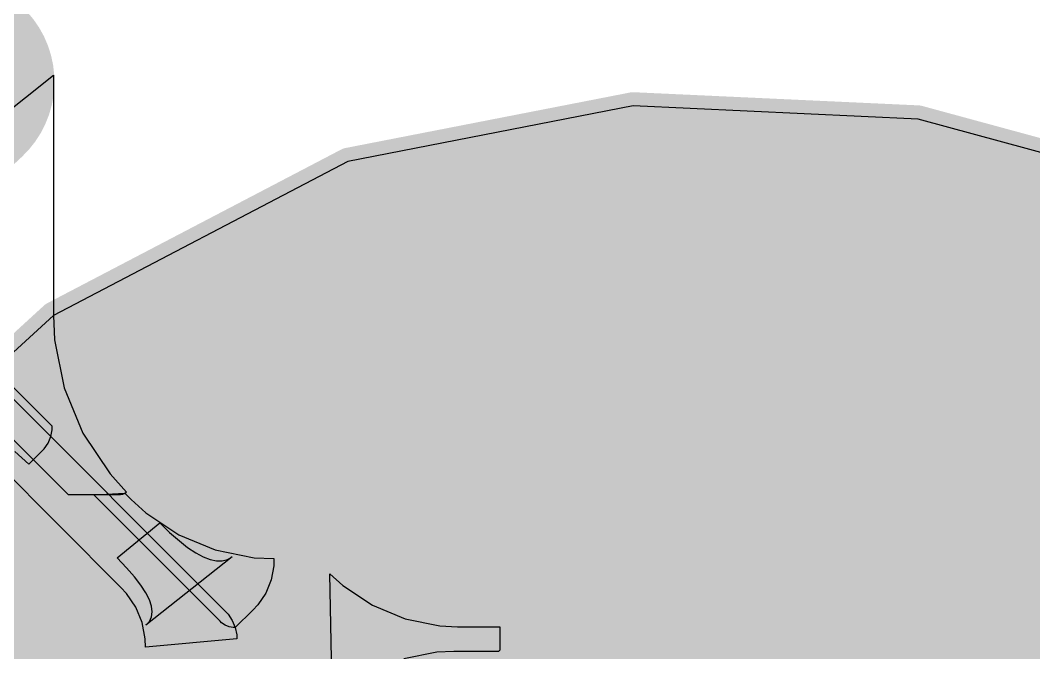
# Model space of a CAD drawing. Header units: millimetres. Extents: x 69.6 to 104.4, y 72.6 to 106.2.
# Drawn here: x 81.97 to 89.37, y 91.22 to 95.83 of the extents above; entities that cross this region are included whole.
import ezdxf

# ---------------------------------------------------------------- set-up
doc = ezdxf.new("R2010")
doc.units = ezdxf.units.MM
for name, color, linetype in [('BottomLayer', 5, 'Continuous'), ('KeepOutLayer', 6, 'Continuous'), ('MultiLayer', 9, 'Continuous'), ('TopLayer', 1, 'Continuous'), ('TopOverlay', 2, 'Continuous'), ('ViaHoleLayer', 16, 'Continuous')]:
    doc.layers.add(name, color=color, linetype=linetype)

# ---------------------------------------------------------------- blocks, each defined once
blk = doc.blocks.new('___4_4_0_8___26')
at = {"layer": 'TopLayer', "const_width": 1.20000014}
for points in [[(-2.79999694, 1.85000138), (-3.19999614, 1.85000138)], [(3.19999868, 1.85000138), (2.79999948, 1.85000138)]]:
    blk.add_lwpolyline(points, dxfattribs=at)
at = {"layer": 'TopLayer', "const_width": 0.5999987999999999}
for points in [[(-3.49999554, 1.85000138, 1), (-2.89999674, 1.85000138, 1)], [(-3.09999634, 1.85000138, 1), (-2.49999754, 1.85000138, 1)], [(2.50000008, 1.85000138, 1), (3.09999888, 1.85000138, 1)], [(2.89999928, 1.85000138, 1), (3.49999808, 1.85000138, 1)]]:
    blk.add_lwpolyline(points, format="xyb", close=True, dxfattribs=at)
at = {"layer": 'TopOverlay', "const_width": 0.127}
for points in [[(-2.00000108, 2.00000108), (2.00000108, 2.00000108)], [(-2.00000108, -2.00000108), (-2.00000108, 2.00000108)], [(2.00000108, -2.00000108), (2.00000108, 2.00000108)]]:
    blk.add_lwpolyline(points, dxfattribs=at)
at = {"layer": 'TopOverlay'}
for points, const_width in [([(-2.03175108, 2.00000108, 1), (-1.96825108, 2.00000108, 1)], 0.0635), ([(-2.03175108, 2.00000108, 1), (-1.96825108, 2.00000108, 1)], 0.0635), ([(1.96825108, 2.00000108, 1), (2.03175108, 2.00000108, 1)], 0.0635), ([(1.96825108, 2.00000108, 1), (2.03175108, 2.00000108, 1)], 0.0635), ([(1.64012118, 0, 1), (-1.64012118, 0, 1)], 0.254)]:
    blk.add_lwpolyline(points, format="xyb", close=True, dxfattribs=dict(at, const_width=const_width))
blk = doc.blocks.new('CR2032_B_31')
at = {"layer": 'BottomLayer'}
for points, const_width in [([(-4.25000166, 2.54e-06, 1), (4.249996579999999, 2.54e-06, 1)], 8.49999824), ([(9.79759788, -1.75000412, 1), (10.54759892, -1.75000412, 1)], 0.7499985)]:
    blk.add_lwpolyline(points, format="xyb", close=True, dxfattribs=dict(at, const_width=const_width))
at = {"layer": 'BottomLayer', "const_width": 1.49999954}
blk.add_lwpolyline([(10.1725984, 1.74999396), (10.1725984, -1.75000412)], dxfattribs=at)
at = {"layer": 'MultiLayer', "const_width": 1.49999954}
blk.add_lwpolyline([(10.1725984, 1.74999396), (10.1725984, -1.75000412)], dxfattribs=at)
at = {"layer": 'MultiLayer', "const_width": 0.7499985}
blk.add_lwpolyline([(9.79759788, -1.75000412, 1), (10.54759892, -1.75000412, 1)], format="xyb", close=True, dxfattribs=at)
at = {"layer": 'TopLayer', "const_width": 1.49999954}
blk.add_lwpolyline([(10.1725984, 1.74999396), (10.1725984, -1.75000412)], dxfattribs=at)
at = {"layer": 'TopLayer', "const_width": 0.7499985}
blk.add_lwpolyline([(9.79759788, -1.75000412, 1), (10.54759892, -1.75000412, 1)], format="xyb", close=True, dxfattribs=at)

msp = doc.modelspace()

# ---------------------------------------------------------------- linework, layer by layer
at = {"layer": 'BottomLayer'}
for p, q in [((86.44546591999999, 95.20637296), (84.36441851999999, 94.80083656)), ((88.5265184, 95.11032032), (86.44546591999999, 95.20637296)), ((90.88503032, 94.4700168), (88.5265184, 95.11032032)), ((84.36441851999999, 94.80083656), (82.2168536, 93.67883982)), ((82.2168536, 93.67883982), (80.49005745999999, 92.09865248))]:
    msp.add_line(p, q, dxfattribs=at)
at = {"layer": 'BottomLayer', "const_width": 0.1999996}
for points in [[(78.66944896, 87.15470758), (86.70895282, 95.19421144)], [(78.68561098, 86.8880279), (86.9793155, 95.18173241999999)], [(78.70177045999999, 86.62134567999999), (87.24967817999999, 95.1692534)], [(78.71461524, 87.48271555999999), (86.43653273999999, 95.20463305999999)], [(78.71793248, 86.354666), (87.52004086, 95.15677437999999)], [(78.7340945, 86.08798632), (87.79040353999999, 95.14429535999999)], [(84.36441851999999, 94.80083656), (86.44546591999999, 95.20637296)], [(86.15252264, 95.14928646), (98.41980824, 82.88200086)], [(86.38923539999999, 95.19541539999999), (98.5207199, 83.06393089999999)], [(86.44546591999999, 95.20637296), (88.5265184, 95.11032032)], [(86.67155385999999, 95.19593864), (98.61924396, 83.24824853999999)], [(86.96808361999999, 95.18225057999999), (98.7153474, 83.43498679999999)], [(87.26461084, 95.16856505999999), (98.80899466, 83.62418123999998)], [(87.5611406, 95.154877), (98.90014763999999, 83.81586995999999)], [(87.85766782, 95.14119147999999), (98.98876316, 84.01009613999999)], [(75.42504346, 82.21325188), (88.33113144, 95.11933986)], [(78.04667652, 84.55204323999999), (88.58820737999999, 95.09357409999998)], [(78.75025652, 85.82130663999999), (88.06076621999999, 95.13181634)], [(78.78502911999999, 87.83597114), (86.08523041999999, 95.13617244)], [(78.855443, 88.18922672), (85.73393064, 95.06771436)], [(85.91580988, 95.10315752), (98.31654454, 82.70242286)], [(88.15419503999999, 95.12750596), (99.07479295999998, 84.20690803999999)], [(88.45072479999999, 95.1138179), (99.15819132, 84.40635137999999)], [(88.5265184, 95.11032032), (90.88503032, 94.4700168)], [(78.33842091999999, 84.56094594), (88.8106555, 95.03318052)], [(78.92585942, 88.54248484), (85.38263085999999, 94.99925628)], [(85.44238182, 95.01090218), (98.10307024, 82.35021375999999)], [(85.67909712, 95.05702858), (98.21095674, 82.52516895999999)], [(88.81552468, 95.03185971999999), (99.2389049, 84.6084795)], [(78.53541824, 84.47510156), (89.03310615999999, 94.97278947999999)], [(78.9962733, 88.89574042), (85.03133108, 94.93079819999998)], [(84.9689563, 94.9186443), (97.88050019999999, 82.0071004)], [(85.20566905999999, 94.96477324), (97.99291044, 82.17753185999999)], [(89.2037713, 94.92645479999999), (99.31687527999999, 84.81335082)], [(78.67884695999999, 84.33568858), (89.25555428, 94.9123959)], [(78.76962148, 84.1436214), (89.47800493999999, 94.85200486)], [(79.06668717999999, 89.24899599999999), (84.6800313, 94.86234012)], [(84.73224353999998, 94.87251536), (97.76586238, 81.83889651999999)], [(78.77342132, 83.86457954), (89.7004556, 94.79161382)], [(82.2168536, 93.67883982), (84.36441851999999, 94.80083656)], [(84.49553078, 94.82638642), (97.64901221999999, 81.67290498)], [(78.80848856, 83.61680507999999), (89.92290372, 94.73122024)], [(79.13710359999999, 89.60225412), (84.304251, 94.76940152)], [(84.28153832, 94.75753717999999), (97.52997004, 81.50910545999999)], [(78.87727175999999, 83.40274658), (90.14535438, 94.6708292)], [(84.09575764, 94.66047616), (97.40875108, 81.34748272)], [(78.94605496, 83.18868807999999), (90.3678025, 94.61043562)], [(79.01483816, 82.97462958), (90.59025315999999, 94.55004458)], [(79.01483816, 82.97462958), (90.59025315999999, 94.55004458)], [(83.90997696, 94.56341513999999), (97.28537057999999, 81.18802152)], [(79.08362136, 82.76057107999999), (90.81270382, 94.48965353999999)], [(79.21259748, 82.60670549999999), (91.01245195999999, 94.40655998)], [(79.33778391999999, 90.08577614), (83.7119738, 94.45996602)], [(83.72419882, 94.46635158), (97.15983616, 81.03071424)], [(83.53841813999999, 94.36929056), (97.0321656, 80.8755431)], [(79.31977024, 82.43103656), (91.2012654, 94.31253172)], [(83.35263746, 94.27222954), (96.90236143999999, 80.72250556)], [(79.35765434, 82.18607895999999), (91.39007884, 94.21850346)], [(77.89783505999999, 80.44341797999999), (91.57889227999999, 94.12447519999999)], [(79.71648522, 90.74731914), (83.1196966, 94.15053052)], [(83.16685678, 94.17516851999999), (95.85662565999999, 81.48539964)], [(82.9810761, 94.0781075), (95.45488148, 81.60430212)], [(78.89126207999999, 81.1540033), (91.76770572, 94.03044693999999)], [(82.79525731999999, 93.98102615999998), (95.17972835999998, 81.59655511999999)], [(82.79529542, 93.98104647999999), (95.17977916, 81.59656274)], [(79.16581576, 81.14571527999999), (91.95651916, 93.93641867999999)], [(82.60947664, 93.88396514), (94.95596705999999, 81.53747471999999)], [(79.37899288, 81.0760507), (92.14533259999999, 93.84239042)], [(80.09518652, 91.40886214), (82.5274194, 93.84109502)], [(82.42369596, 93.78690412), (94.76666339999998, 81.44393668)], [(80.49005745999999, 92.09865248), (82.2168536, 93.67883982)], [(82.23791528, 93.68984309999999), (94.60544198, 81.32231639999999)], [(82.08590643999999, 93.55901023999999), (94.45902113999999, 81.18589553999999)], [(81.93821559999999, 93.42385938), (94.3126638, 81.04941117999999)], [(81.79052476, 93.28870852), (94.16630391999999, 80.91292935999999)], [(81.64283392, 93.15355765999999), (94.01994404, 80.77644753999999)], [(81.49514562, 93.01840426), (93.87358416, 80.63996571999999)], [(81.34745478, 92.88325339999999), (93.72722428, 80.50348389999999)], [(81.19976394, 92.74810253999999), (93.58086693999999, 80.36699954)], [(81.0520731, 92.61295168), (93.43450706, 80.23051772)], [(80.90438225999999, 92.47780082), (93.28814718, 80.0940359)], [(80.75669142, 92.34264995999999), (93.1417873, 79.95755408)]]:
    msp.add_lwpolyline(points, dxfattribs=at)
at = {"layer": 'BottomLayer'}
for points, const_width in [([(86.10252274, 95.14928646, 1), (86.20252253999999, 95.14928646, 1)], 0.0999998), ([(86.3392355, 95.19541539999999, 1), (86.43923529999999, 95.19541539999999, 1)], 0.0999998), ([(86.38653284, 95.20463305999999, 1), (86.48653264, 95.20463305999999, 1)], 0.0999998), ([(86.39546602, 95.20637296, 1), (86.49546581999999, 95.20637296, 1)], 0.0999998), ([(86.39546602, 95.20637296, 1), (86.49546581999999, 95.20637296, 1)], 0.0999998), ([(86.62155396, 95.19593864, 1), (86.72155375999999, 95.19593864, 1)], 0.0999998), ([(86.65895291999999, 95.19421144, 1), (86.75895272, 95.19421144, 1)], 0.0999998), ([(86.91808372, 95.18225057999999, 1), (87.01808352, 95.18225057999999, 1)], 0.0999998), ([(86.9293156, 95.18173241999999, 1), (87.02931539999999, 95.18173241999999, 1)], 0.0999998), ([(87.19967828, 95.1692534, 1), (87.29967807999999, 95.1692534, 1)], 0.0999998), ([(87.21461093999999, 95.16856505999999, 1), (87.31461073999999, 95.16856505999999, 1)], 0.0999998), ([(87.47004095999999, 95.15677437999999, 1), (87.57004076, 95.15677437999999, 1)], 0.0999998), ([(87.51114069999998, 95.154877, 1), (87.61114049999999, 95.154877, 1)], 0.0999998), ([(87.74040364, 95.14429535999999, 1), (87.84040344, 95.14429535999999, 1)], 0.0999998), ([(87.80766792, 95.14119147999999, 1), (87.90766771999999, 95.14119147999999, 1)], 0.0999998), ([(85.68393074, 95.06771436, 1), (85.78393054, 95.06771436, 1)], 0.0999998), ([(85.86580998, 95.10315752, 1), (85.96580978, 95.10315752, 1)], 0.0999998), ([(86.04787718, 95.000064, 1), (86.27287546, 95.000064, 1)], 0.22499828), ([(86.03523052, 95.13617244, 1), (86.13523032, 95.13617244, 1)], 0.0999998), ([(87.88561797999999, 94.95829624, 1), (88.11061625999999, 94.95829624, 1)], 0.22499828), ([(88.01076631999999, 95.13181634, 1), (88.11076612, 95.13181634, 1)], 0.0999998), ([(88.10419514, 95.12750596, 1), (88.20419494, 95.12750596, 1)], 0.0999998), ([(88.28113153999999, 95.11933986, 1), (88.38113134, 95.11933986, 1)], 0.0999998), ([(88.4007249, 95.1138179, 1), (88.50072469999999, 95.1138179, 1)], 0.0999998), ([(88.4765185, 95.11032032, 1), (88.5765183, 95.11032032, 1)], 0.0999998), ([(88.4765185, 95.11032032, 1), (88.5765183, 95.11032032, 1)], 0.0999998), ([(88.53820748, 95.09357409999998, 1), (88.63820728, 95.09357409999998, 1)], 0.0999998), ([(85.33263096, 94.99925628, 1), (85.43263076, 94.99925628, 1)], 0.0999998), ([(85.39238191999999, 95.01090218, 1), (85.49238172, 95.01090218, 1)], 0.0999998), ([(85.62909722, 95.05702858, 1), (85.72909701999998, 95.05702858, 1)], 0.0999998), ([(88.76065559999999, 95.03318052, 1), (88.8606554, 95.03318052, 1)], 0.0999998), ([(88.76552477999999, 95.03185971999999, 1), (88.86552458, 95.03185971999999, 1)], 0.0999998), ([(84.91895639999998, 94.9186443, 1), (85.01895619999999, 94.9186443, 1)], 0.0999998), ([(84.98133118, 94.93079819999998, 1), (85.08133097999999, 94.93079819999998, 1)], 0.0999998), ([(85.15566916, 94.96477324, 1), (85.25566896, 94.96477324, 1)], 0.0999998), ([(88.98310626, 94.97278947999999, 1), (89.08310606, 94.97278947999999, 1)], 0.0999998), ([(89.1537714, 94.92645479999999, 1), (89.25377119999999, 94.92645479999999, 1)], 0.0999998), ([(84.6300314, 94.86234012, 1), (84.73003119999998, 94.86234012, 1)], 0.0999998), ([(84.68224364, 94.87251536, 1), (84.78224344, 94.87251536, 1)], 0.0999998), ([(89.20555438, 94.9123959, 1), (89.30555417999999, 94.9123959, 1)], 0.0999998), ([(84.31441862, 94.80083656, 1), (84.41441842, 94.80083656, 1)], 0.0999998), ([(84.31441862, 94.80083656, 1), (84.41441842, 94.80083656, 1)], 0.0999998), ([(84.44553087999999, 94.82638642, 1), (84.54553068, 94.82638642, 1)], 0.0999998), ([(84.23153841999999, 94.75753717999999, 1), (84.33153822, 94.75753717999999, 1)], 0.0999998), ([(84.25425109999999, 94.76940152, 1), (84.3542509, 94.76940152, 1)], 0.0999998), ([(84.04575774, 94.66047616, 1), (84.14575753999999, 94.66047616, 1)], 0.0999998), ([(84.19820345999999, 94.56449463999999, 1), (84.42320174, 94.56449463999999, 1)], 0.22499828), ([(83.85997706, 94.56341513999999, 1), (83.95997685999998, 94.56341513999999, 1)], 0.0999998), ([(83.66197389999999, 94.45996602, 1), (83.76197369999998, 94.45996602, 1)], 0.0999998), ([(83.67419892, 94.46635158, 1), (83.77419871999999, 94.46635158, 1)], 0.0999998), ([(83.48841824, 94.36929056, 1), (83.58841804000001, 94.36929056, 1)], 0.0999998), ([(83.30263756, 94.27222954, 1), (83.40263736, 94.27222954, 1)], 0.0999998), ([(87.0213271, 94.19316696, 1), (87.24632538, 94.19316696, 1)], 0.22499828), ([(88.77175285999999, 94.16287999999999, 1), (88.99675113999999, 94.16287999999999, 1)], 0.22499828), ([(85.31330917999999, 94.05991856, 1), (85.53830746, 94.05991856, 1)], 0.22499828), ([(83.0696967, 94.15053052, 1), (83.1696965, 94.15053052, 1)], 0.0999998), ([(83.11685687999999, 94.17516851999999, 1), (83.21685667999999, 94.17516851999999, 1)], 0.0999998), ([(82.93107619999999, 94.0781075, 1), (83.031076, 94.0781075, 1)], 0.0999998), ([(82.74525742, 93.98102615999998, 1), (82.84525722, 93.98102615999998, 1)], 0.0999998), ([(82.74529552, 93.98104647999999, 1), (82.84529531999999, 93.98104647999999, 1)], 0.0999998), ([(82.55947674, 93.88396514, 1), (82.65947654, 93.88396514, 1)], 0.0999998), ([(82.6528319, 93.76496359999999, 1), (82.87783017999999, 93.76496359999999, 1)], 0.22499828), ([(82.4774195, 93.84109502, 1), (82.57741929999999, 93.84109502, 1)], 0.0999998), ([(82.37369605999999, 93.78690412, 1), (82.47369585999999, 93.78690412, 1)], 0.0999998), ([(82.16685369999999, 93.67883982, 1), (82.2668535, 93.67883982, 1)], 0.0999998), ([(82.16685369999999, 93.67883982, 1), (82.2668535, 93.67883982, 1)], 0.0999998), ([(82.18791537999999, 93.68984309999999, 1), (82.28791518, 93.68984309999999, 1)], 0.0999998), ([(83.71431313999999, 93.4724064, 1), (83.93931142, 93.4724064, 1)], 0.22499828), ([(82.03590654, 93.55901023999999, 1), (82.13590633999999, 93.55901023999999, 1)], 0.0999998), ([(81.8882157, 93.42385938, 1), (81.9882155, 93.42385938, 1)], 0.0999998), ([(85.69475622, 92.9472868, 1), (85.9197545, 92.9472868, 1)], 0.22499828), ([(87.36094542, 92.86735807999999, 1), (87.5859437, 92.86735807999999, 1)], 0.22499828), ([(83.37684366, 92.51075224, 1), (83.60184194, 92.51075224, 1)], 0.22499828), ([(89.41448462, 92.523056, 1), (89.63948289999999, 92.523056, 1)], 0.22499828), ([(84.75406213999999, 92.05578743999999, 1), (84.97906042, 92.05578743999999, 1)], 0.22499828), ([(86.35261622, 91.96970175999999, 1), (86.5776145, 91.96970175999999, 1)], 0.22499828)]:
    msp.add_lwpolyline(points, format="xyb", close=True, dxfattribs=dict(at, const_width=const_width))
at = {"layer": 'KeepOutLayer', "const_width": 0.127}
msp.add_lwpolyline([(82.80111201999999, 102.72175036, -0.429633905966836), (100.13922568, 92.71158496)], format="xyb", dxfattribs=at)
at = {"layer": 'MultiLayer', "const_width": 0.22499828}
for points in [[(86.04787718, 95.000064, 1), (86.27287546, 95.000064, 1)], [(87.88561797999999, 94.95829624, 1), (88.11061625999999, 94.95829624, 1)], [(84.19820345999999, 94.56449463999999, 1), (84.42320174, 94.56449463999999, 1)], [(87.0213271, 94.19316696, 1), (87.24632538, 94.19316696, 1)], [(88.77175285999999, 94.16287999999999, 1), (88.99675113999999, 94.16287999999999, 1)], [(85.31330917999999, 94.05991856, 1), (85.53830746, 94.05991856, 1)], [(82.6528319, 93.76496359999999, 1), (82.87783017999999, 93.76496359999999, 1)], [(83.71431313999999, 93.4724064, 1), (83.93931142, 93.4724064, 1)], [(85.69475622, 92.9472868, 1), (85.9197545, 92.9472868, 1)], [(87.36094542, 92.86735807999999, 1), (87.5859437, 92.86735807999999, 1)], [(83.37684366, 92.51075224, 1), (83.60184194, 92.51075224, 1)], [(89.41448462, 92.523056, 1), (89.63948289999999, 92.523056, 1)], [(84.75406213999999, 92.05578743999999, 1), (84.97906042, 92.05578743999999, 1)], [(86.35261622, 91.96970175999999, 1), (86.5776145, 91.96970175999999, 1)]]:
    msp.add_lwpolyline(points, format="xyb", close=True, dxfattribs=at)
at = {"layer": 'TopLayer'}
for p, q in [((80.63331346, 94.16763234), (82.2168536, 95.43056351999999)), ((82.2168536, 95.43056351999999), (82.2168536, 93.67883982)), ((86.44546591999999, 95.20637296), (84.36441851999999, 94.80083656)), ((88.5265184, 95.11032032), (86.44546591999999, 95.20637296)), ((90.88503032, 94.4700168), (88.5265184, 95.11032032)), ((84.36441851999999, 94.80083656), (82.2168536, 93.67883982)), ((82.3270896, 92.37015815999999), (80.70663817999998, 93.99060704)), ((82.20654119999999, 92.87090392), (81.03023418, 94.0472084)), ((81.24792488, 93.74453184), (83.47173806, 91.52071612)), ((82.2168536, 93.67883982), (80.49005745999999, 92.09865248)), ((82.2168536, 93.67883982), (82.22561913999999, 93.50040227999999)), ((82.22561913999999, 93.50040227999999), (82.29524054, 93.15038519999999)), ((82.29524054, 93.15038519999999), (82.43181125999999, 92.82067796)), ((82.19664535999999, 92.79579358), (82.20654119999999, 92.84554202)), ((82.20654119999999, 92.84554202), (82.20654119999999, 92.87090392)), ((82.20654119999999, 92.87090392), (82.20654119999999, 92.87090392)), ((82.43181125999999, 92.82067796), (82.63007857999999, 92.52394754)), ((82.14905338, 92.70675642), (82.17723468, 92.74893057999999)), ((82.17723468, 92.74893057999999), (82.19664535999999, 92.79579358)), ((81.93456816, 92.68728985999999), (82.03686665999999, 92.5945697)), ((82.0368692, 92.59457223999999), (82.13112097999999, 92.68882147999999)), ((82.13112097999999, 92.68882147999999), (82.14905338, 92.70675642)), ((82.70935706, 91.69673049999999), (81.80606956, 92.60001546)), ((82.03686665999999, 92.5945697), (82.0368692, 92.59457223999999)), ((82.63007857999999, 92.52394754), (82.75005548, 92.39157543999998)), ((82.6983487, 92.37015815999999), (82.3270896, 92.37015815999999)), ((82.51271788, 92.37015815999999), (82.73897092, 92.38248223999999)), ((83.43341962, 91.44945641999999), (82.51271788, 92.37015815999999)), ((82.70554959999998, 92.37015815999999), (82.6983487, 92.37015815999999)), ((82.6983487, 92.37015815999999), (82.6983487, 92.37015815999999)), ((82.71967708, 92.3729674), (82.70554959999998, 92.37015815999999)), ((82.73298414, 92.37847919999999), (82.71967708, 92.3729674)), ((82.74496023999998, 92.38648274), (82.73298414, 92.37847919999999)), ((82.73897092, 92.38248223999999), (82.78364697999999, 92.33780364)), ((82.75005548, 92.39157543999998), (82.74496023999998, 92.38648274)), ((82.78364697999999, 92.33780364), (82.8908299, 92.24065879999999)), ((82.8908299, 92.24065879999999), (83.13109104, 92.08012063999999)), ((82.68220446, 91.9109922), (82.99196762, 92.16691498)), ((82.99196762, 92.16691498), (83.06414934, 92.0975298)), ((83.06414934, 92.0975298), (83.19558926, 91.98847236)), ((83.13109104, 92.08012063999999), (83.39805773999998, 91.9695392)), ((83.19558926, 91.98847236), (83.25484746, 91.9488001)), ((83.51990407999999, 91.91876968), (82.89132012, 91.42176788)), ((83.25484746, 91.9488001), (83.30979528, 91.91903384)), ((83.30979528, 91.91903384), (83.36043526, 91.89917104)), ((83.39805773999998, 91.9695392), (83.68146586, 91.91316644)), ((83.48650054, 91.89901355999999), (83.51990407999999, 91.91876968)), ((83.68146586, 91.91316644), (83.82594868, 91.90606967999999)), ((82.75009358, 91.84030145999999), (82.68220446, 91.9109922)), ((82.8075433, 91.77444942), (82.75009358, 91.84030145999999)), ((83.36043526, 91.89917104), (83.40676486, 91.88921424)), ((83.40676486, 91.88921424), (83.44878661999999, 91.8891609)), ((83.44878661999999, 91.8891609), (83.48650054, 91.89901355999999)), ((83.82594868, 91.85389554), (83.80559058, 91.75155386)), ((83.82594868, 91.90606967999999), (83.82594868, 91.85389554)), ((82.85455361999999, 91.71343354), (82.8075433, 91.77444942)), ((84.25229784, 90.8637248), (84.23286175999999, 91.79635183999999)), ((84.23286175999999, 91.79635183999999), (84.32872898, 91.70946097999999)), ((82.74992085999999, 91.65197316), (82.70935452, 91.69673049999999)), ((82.70935452, 91.69673049999999), (82.70935706, 91.69673049999999)), ((82.89112453999999, 91.65725635999999), (82.85455361999999, 91.71343354)), ((83.80559058, 91.75155386), (83.76565923999999, 91.6551507)), ((84.32872898, 91.70946097999999), (84.54363076, 91.5658697)), ((82.81695908, 91.55164062), (82.74992085999999, 91.65197316)), ((82.91725606, 91.60591534), (82.89112453999999, 91.65725635999999)), ((83.76565923999999, 91.6551507), (83.70768627999999, 91.56838938)), ((82.86313627999999, 91.44016002), (82.81695908, 91.55164062)), ((82.93294818, 91.55941048), (82.91725606, 91.60591534)), ((82.93820089999998, 91.51774432), (82.93294818, 91.55941048)), ((83.70768627999999, 91.56838938), (83.67079532, 91.53149841999999)), ((84.54363076, 91.5658697), (84.78241362, 91.46695955999999)), ((82.91738559999999, 91.44892302), (82.93301421999999, 91.48091432)), ((82.93301421999999, 91.48091432), (82.93820089999998, 91.51774432)), ((83.47173806, 91.52071612), (83.49131129999999, 91.50114287999999)), ((83.49131129999999, 91.50114287999999), (83.52207069999999, 91.45510792)), ((83.67079786, 91.53150096), (83.54325684, 91.40395994)), ((83.67079532, 91.53149841999999), (83.67079786, 91.53150096)), ((82.88667953999999, 91.32181125999999), (82.86313627999999, 91.44016002)), ((82.89132012, 91.42176788), (82.91738559999999, 91.44892302)), ((83.43341962, 91.44945388), (83.43341962, 91.44945641999999)), ((83.44423748, 91.43863601999999), (83.43341962, 91.44945388)), ((83.46967812, 91.42163834), (83.44423748, 91.43863601999999)), ((83.49794831999999, 91.40992894), (83.46967812, 91.42163834)), ((83.52795588, 91.40395994), (83.49794831999999, 91.40992894)), ((83.52207069999999, 91.45510792), (83.54325684, 91.40395994)), ((83.54325684, 91.40395994), (83.52795588, 91.40395994)), ((83.54325684, 91.40395994), (83.55405945999999, 91.34965981999999)), ((84.78241362, 91.46695955999999), (85.03590816, 91.41653802)), ((85.03590816, 91.41653802), (85.16513828000001, 91.41019056)), ((85.16513828000001, 91.41019056), (85.16513828000001, 91.41019056)), ((85.16513828000001, 91.41019056), (85.47394639999999, 91.41019056)), ((85.47394639999999, 91.41019056), (85.47394639999999, 91.24017312)), ((82.88964372, 91.26147863999999), (82.88667953999999, 91.32181125999999)), ((83.55405945999999, 91.32197889999999), (82.88964372, 91.26147863999999)), ((83.55405945999999, 91.34965981999999), (83.55405945999999, 91.32197889999999)), ((83.55405945999999, 91.32197889999999), (83.55405945999999, 91.32197889999999)), ((85.01494554, 91.2244302), (84.77420433999998, 91.17654357999999)), ((85.1376758, 91.23046015999999), (85.01494554, 91.2244302)), ((85.46423344, 91.23046015999999), (85.1376758, 91.23046015999999)), ((85.47394639999999, 91.24017312), (85.46423344, 91.23046015999999))]:
    msp.add_line(p, q, dxfattribs=at)
for points, const_width in [([(83.54101148, 92.30910926), (86.43653528, 95.20463305999999)], 0.1999996), ([(83.79072396, 92.27598004), (86.70895536, 95.19421144)], 0.1999996), ([(84.05672546, 92.25913984), (86.97931804, 95.18173241999999)], 0.1999996), ([(84.27156373999999, 92.19113641999999), (87.24968072, 95.1692534)], 0.1999996), ([(84.36441851999999, 94.80083656), (86.44546591999999, 95.20637296)], 0.1999996), ([(84.4493993, 92.08613027999999), (87.52004339999999, 95.15677437999999)], 0.1999996), ([(84.60503779999999, 91.95892708), (87.79040608, 95.14429535999999)], 0.1999996), ([(86.15252264, 95.14928646), (89.10281391999999, 92.19899518)], 0.1999996), ([(86.38923539999999, 95.19541539999999), (89.32161968, 92.26303112)], 0.1999996), ([(86.44546591999999, 95.20637296), (88.5265184, 95.11032032)], 0.1999996), ([(86.67155385999999, 95.19593864), (89.59151246, 92.27598004)], 0.1999996), ([(86.96808361999999, 95.18225057999999), (89.87435416, 92.27598004)], 0.1999996), ([(87.26461084, 95.16856505999999), (90.22081777999999, 92.21235811999999)], 0.1999996), ([(87.5611406, 95.154877), (91.19656893999999, 91.51944866)], 0.1999996), ([(87.85766782, 95.14119147999999), (91.19656893999999, 91.80229036)], 0.1999996), ([(83.1628639, 92.49664508), (85.73393571999999, 95.0677169)], 0.1999996), ([(83.33527656, 92.38621604), (86.0852355, 95.13617497999999)], 0.1999996), ([(84.78536509999999, 91.85641267999999), (88.06076875999999, 95.13181634)], 0.1999996), ([(85.0029034, 91.79110928), (88.33113144, 95.11933731999999)], 0.1999996), ([(85.27061431999999, 91.7759785), (88.58820737999999, 95.09357156)], 0.1999996), ([(85.91580988, 95.10315752), (88.92196845999999, 92.09699893999999)], 0.1999996), ([(88.15419503999999, 95.12750596), (91.19656893999999, 92.08513205999999)], 0.1999996), ([(88.45072479999999, 95.1138179), (91.25995718, 92.30458551999999)], 0.1999996), ([(88.5265184, 95.11032032), (90.88503032, 94.4700168)], 0.1999996), ([(83.02144432, 92.6380672), (85.38263594, 94.99925882)], 0.1999996), ([(85.44238182, 95.01090218), (88.65289102, 91.80039298)], 0.1999996), ([(85.55345602, 91.7759785), (88.81065804, 95.03318052)], 0.1999996), ([(85.67909712, 95.05702858), (88.77238786, 91.96373784)], 0.1999996), ([(88.81552468, 95.03185971999999), (91.38884694, 92.45853746)], 0.1999996), ([(82.88805622, 92.7875208), (85.03133362, 94.93079819999998)], 0.1999996), ([(84.9689563, 94.9186443), (88.52512394, 91.36247666)], 0.1999996), ([(85.20566905999999, 94.96477324), (88.56679263999999, 91.60364965999999)], 0.1999996), ([(85.83629771999999, 91.7759785), (89.0331087, 94.97278947999999)], 0.1999996), ([(89.2037713, 94.92645479999999), (91.38884694, 92.74137916)], 0.1999996), ([(82.77476714, 92.95707342), (84.68003384, 94.86234012)], 0.1999996), ([(84.73224353999998, 94.87251536), (88.56784928, 91.03690961999999)], 0.1999996), ([(86.11913942, 91.7759785), (89.25555682, 94.9123959)], 0.1999996), ([(86.40198111999999, 91.7759785), (89.47800747999999, 94.85200486)], 0.1999996), ([(82.5777876, 93.86740942), (84.36441851999999, 94.80083656)], 0.1999996), ([(84.49553078, 94.82638642), (89.82594176, 89.49597544)], 0.1999996), ([(86.66040579999999, 91.75156147999999), (89.7004556, 94.79161128)], 0.1999996), ([(82.68571474, 93.15086271999999), (84.30425607999999, 94.76940406)], 0.1999996), ([(84.28153832, 94.75753717999999), (89.54310005999999, 89.49597544)], 0.1999996), ([(86.83461932, 91.6429333), (89.92290625999999, 94.73122024)], 0.1999996), ([(84.09575764, 94.66047616), (89.26025836, 89.49597544)], 0.1999996), ([(86.97603889999999, 91.50151118), (90.14535692, 94.6708292)], 0.1999996), ([(83.90997949999999, 94.56341259999999), (86.79598591999999, 91.67740617999999)], 0.1999996), ([(87.11745848, 91.36008905999999), (90.36780504, 94.61043562)], 0.1999996), ([(87.25888059999998, 91.21866947999999), (90.5902557, 94.55004458)], 0.1999996), ([(87.40030018, 91.07724736), (90.81270382, 94.489651)], 0.1999996), ([(82.61996938, 93.36795905999999), (83.71197888, 94.45996856000001)], 0.1999996), ([(83.72419882, 94.46635158), (86.4145719, 91.7759785)], 0.1999996), ([(87.5417223, 90.93582778), (91.01245449999999, 94.40655998)], 0.1999996), ([(87.5417223, 90.93582778), (91.01245449999999, 94.40655998)], 0.1999996), ([(83.53841813999999, 94.36929056), (86.13173019999999, 91.7759785)], 0.1999996), ([(80.68641216, 94.18962619999999), (83.55405945999999, 91.32197889999999)], 0.3999992), ([(83.35263746, 94.27222954), (85.8488885, 91.7759785)], 0.1999996), ([(89.07554956, 92.18681334), (91.20126794, 94.31253172)], 0.1999996), ([(89.44704741999999, 92.2754695), (91.39008138, 94.21850346)], 0.1999996), ([(82.58149092, 93.6123223), (83.11970167999999, 94.15053306)], 0.1999996), ([(83.16685678, 94.17516851999999), (85.5660468, 91.7759785)], 0.1999996), ([(82.9810761, 94.0781075), (85.2832051, 91.7759785)], 0.1999996), ([(82.79529542, 93.98104647999999), (84.98084604, 91.79549585999999)], 0.1999996), ([(82.6094741, 93.88396514), (84.33258215999999, 92.16085708)], 0.1999996), ([(82.60951474, 93.88398545999999), (84.33271423999999, 92.16078596)], 0.1999996), ([(82.5777876, 93.68770695999999), (82.5777876, 93.86740942)], 0.1999996), ([(82.5777876, 93.68770695999999), (82.58481323999999, 93.5447075)], 0.1999996), ([(82.58062478, 93.62997276), (83.93639042, 92.27420712)], 0.1999996), ([(82.58481323999999, 93.5447075), (82.64230614, 93.25566312)], 0.1999996), ([(82.63490965999999, 93.29284617999998), (83.63792264, 92.28983319999999)], 0.1999996), ([(82.64230614, 93.25566312), (82.75166838, 92.99164282)], 0.1999996), ([(82.75166838, 92.99164282), (82.91539424, 92.74660648)], 0.1999996), ([(82.93949122, 92.72002029999999), (83.17390527999999, 92.48560624)], 0.1999996), ([(81.06325926, 92.60176297999999), (82.54613665999999, 91.11888558)], 0.1999996), ([(83.17390527999999, 92.48560624), (83.30206605999999, 92.39997267999999)], 0.1999996), ([(80.90438225999999, 92.47779827999999), (84.35525166, 89.02692888)], 0.1999996), ([(80.75669142, 92.34264742), (84.07240995999999, 89.02692888)], 0.1999996), ([(81.55711907999999, 92.33852754), (82.44784881999999, 91.44780034)], 0.1999996), ([(83.30206605999999, 92.39997267999999), (83.50333312, 92.3166048)], 0.1999996), ([(83.50333312, 92.3166048), (83.70757452, 92.27598004)], 0.1999996), ([(83.70757452, 92.27598004), (83.87826759999999, 92.27598004)], 0.1999996), ([(84.56086974, 91.98843934), (84.71459308, 91.88572682)], 0.1999996), ([(80.4522648, 90.35172938), (81.99809101999999, 91.89755559999999)], 0.1999996), ([(84.71459308, 91.88572682), (84.88769916, 91.81402261999999)], 0.1999996), ([(84.88769916, 91.81402261999999), (85.07896878, 91.7759785)], 0.1999996), ([(80.4522648, 90.06888767999999), (82.13951313999999, 91.75613602)], 0.1999996), ([(85.07896878, 91.7759785), (86.51352014, 91.7759785)], 0.1999996), ([(87.68314188, 90.79440566), (88.61342958, 91.72469336)], 0.1999996), ([(80.4522648, 89.78604598), (82.28093272, 91.6147139)], 0.1999996), ([(86.83520352, 91.64234656), (88.98157464, 89.49597544)], 0.1999996), ([(80.4522648, 89.50320427999999), (82.42235484, 91.47329432)], 0.1999996), ([(83.55405945999999, 91.32197889999999), (83.678268, 91.32197889999999)], 0.1999996), ([(83.678268, 91.32197889999999), (86.51352014, 91.32197889999999)], 0.1999996), ([(86.51352014, 91.32197889999999), (88.7935232, 89.04197583999999)], 0.1999996), ([(87.824564, 90.65298607999999), (88.52477342, 91.35319549999998)], 0.1999996), ([(80.4522648, 89.22036258), (82.5244857, 91.29258347999999)], 0.1999996)]:
    msp.add_lwpolyline(points, dxfattribs=dict(at, const_width=const_width))
for points, const_width in [([(86.10252274, 95.14928646, 1), (86.20252253999999, 95.14928646, 1)], 0.0999998), ([(86.3392355, 95.19541539999999, 1), (86.43923529999999, 95.19541539999999, 1)], 0.0999998), ([(86.38653538, 95.20463305999999, 1), (86.48653517999999, 95.20463305999999, 1)], 0.0999998), ([(86.39546602, 95.20637296, 1), (86.49546581999999, 95.20637296, 1)], 0.0999998), ([(86.39546602, 95.20637296, 1), (86.49546581999999, 95.20637296, 1)], 0.0999998), ([(86.62155396, 95.19593864, 1), (86.72155375999999, 95.19593864, 1)], 0.0999998), ([(86.65895545999999, 95.19421144, 1), (86.75895526, 95.19421144, 1)], 0.0999998), ([(86.91808372, 95.18225057999999, 1), (87.01808352, 95.18225057999999, 1)], 0.0999998), ([(86.92931813999999, 95.18173241999999, 1), (87.02931794, 95.18173241999999, 1)], 0.0999998), ([(87.19968082, 95.1692534, 1), (87.29968061999999, 95.1692534, 1)], 0.0999998), ([(87.21461093999999, 95.16856505999999, 1), (87.31461073999999, 95.16856505999999, 1)], 0.0999998), ([(87.4700435, 95.15677437999999, 1), (87.5700433, 95.15677437999999, 1)], 0.0999998), ([(87.51114069999998, 95.154877, 1), (87.61114049999999, 95.154877, 1)], 0.0999998), ([(87.74040618, 95.14429535999999, 1), (87.84040598, 95.14429535999999, 1)], 0.0999998), ([(87.80766792, 95.14119147999999, 1), (87.90766771999999, 95.14119147999999, 1)], 0.0999998), ([(85.68393581999999, 95.0677169, 1), (85.78393562, 95.0677169, 1)], 0.0999998), ([(85.86580998, 95.10315752, 1), (85.96580978, 95.10315752, 1)], 0.0999998), ([(86.04787718, 95.000064, 1), (86.27287546, 95.000064, 1)], 0.22499828), ([(86.0352356, 95.13617497999999, 1), (86.13523539999998, 95.13617497999999, 1)], 0.0999998), ([(87.88561797999999, 94.95829624, 1), (88.11061625999999, 94.95829624, 1)], 0.22499828), ([(88.01076886, 95.13181634, 1), (88.11076866, 95.13181634, 1)], 0.0999998), ([(88.10419514, 95.12750596, 1), (88.20419494, 95.12750596, 1)], 0.0999998), ([(88.28113153999999, 95.11933731999999, 1), (88.38113134, 95.11933731999999, 1)], 0.0999998), ([(88.4007249, 95.1138179, 1), (88.50072469999999, 95.1138179, 1)], 0.0999998), ([(88.4765185, 95.11032032, 1), (88.5765183, 95.11032032, 1)], 0.0999998), ([(88.4765185, 95.11032032, 1), (88.5765183, 95.11032032, 1)], 0.0999998), ([(88.53820748, 95.09357156, 1), (88.63820728, 95.09357156, 1)], 0.0999998), ([(85.33263604, 94.99925882, 1), (85.43263583999999, 94.99925882, 1)], 0.0999998), ([(85.39238191999999, 95.01090218, 1), (85.49238172, 95.01090218, 1)], 0.0999998), ([(85.62909722, 95.05702858, 1), (85.72909701999998, 95.05702858, 1)], 0.0999998), ([(88.76065813999999, 95.03318052, 1), (88.86065794, 95.03318052, 1)], 0.0999998), ([(88.76552477999999, 95.03185971999999, 1), (88.86552458, 95.03185971999999, 1)], 0.0999998), ([(84.91895639999998, 94.9186443, 1), (85.01895619999999, 94.9186443, 1)], 0.0999998), ([(84.98133372, 94.93079819999998, 1), (85.08133351999999, 94.93079819999998, 1)], 0.0999998), ([(85.15566916, 94.96477324, 1), (85.25566896, 94.96477324, 1)], 0.0999998), ([(88.9831088, 94.97278947999999, 1), (89.08310859999999, 94.97278947999999, 1)], 0.0999998), ([(89.1537714, 94.92645479999999, 1), (89.25377119999999, 94.92645479999999, 1)], 0.0999998), ([(84.63003393999999, 94.86234012, 1), (84.73003374, 94.86234012, 1)], 0.0999998), ([(84.68224364, 94.87251536, 1), (84.78224344, 94.87251536, 1)], 0.0999998), ([(89.20555691999999, 94.9123959, 1), (89.30555672, 94.9123959, 1)], 0.0999998), ([(84.31441862, 94.80083656, 1), (84.41441842, 94.80083656, 1)], 0.0999998), ([(84.31441862, 94.80083656, 1), (84.41441842, 94.80083656, 1)], 0.0999998), ([(84.44553087999999, 94.82638642, 1), (84.54553068, 94.82638642, 1)], 0.0999998), ([(84.23153841999999, 94.75753717999999, 1), (84.33153822, 94.75753717999999, 1)], 0.0999998), ([(84.25425618, 94.76940406, 1), (84.35425597999999, 94.76940406, 1)], 0.0999998), ([(84.04575774, 94.66047616, 1), (84.14575753999999, 94.66047616, 1)], 0.0999998), ([(84.19820345999999, 94.56449463999999, 1), (84.42320174, 94.56449463999999, 1)], 0.22499828), ([(83.8599796, 94.56341259999999, 1), (83.9599794, 94.56341259999999, 1)], 0.0999998), ([(83.66197897999999, 94.45996856000001, 1), (83.76197877999999, 94.45996856000001, 1)], 0.0999998), ([(83.67419892, 94.46635158, 1), (83.77419871999999, 94.46635158, 1)], 0.0999998), ([(83.48841824, 94.36929056, 1), (83.58841804000001, 94.36929056, 1)], 0.0999998), ([(83.30263756, 94.27222954, 1), (83.40263736, 94.27222954, 1)], 0.0999998), ([(87.0213271, 94.19316696, 1), (87.24632538, 94.19316696, 1)], 0.22499828), ([(88.77175285999999, 94.16287999999999, 1), (88.99675113999999, 94.16287999999999, 1)], 0.22499828), ([(85.31330917999999, 94.05991856, 1), (85.53830746, 94.05991856, 1)], 0.22499828), ([(83.06970178, 94.15053306, 1), (83.16970158, 94.15053306, 1)], 0.0999998), ([(83.11685687999999, 94.17516851999999, 1), (83.21685667999999, 94.17516851999999, 1)], 0.0999998), ([(82.93107619999999, 94.0781075, 1), (83.031076, 94.0781075, 1)], 0.0999998), ([(82.74529552, 93.98104647999999, 1), (82.84529531999999, 93.98104647999999, 1)], 0.0999998), ([(82.5594742, 93.88396514, 1), (82.65947399999999, 93.88396514, 1)], 0.0999998), ([(82.55951483999999, 93.88398545999999, 1), (82.65951464, 93.88398545999999, 1)], 0.0999998), ([(82.6528319, 93.76496359999999, 1), (82.87783017999999, 93.76496359999999, 1)], 0.22499828), ([(82.52778769999999, 93.86740942, 1), (82.6277875, 93.86740942, 1)], 0.0999998), ([(82.52778769999999, 93.86740942, 1), (82.6277875, 93.86740942, 1)], 0.0999998), ([(82.52778769999999, 93.68770695999999, 1), (82.6277875, 93.68770695999999, 1)], 0.0999998), ([(82.52778769999999, 93.68770695999999, 1), (82.6277875, 93.68770695999999, 1)], 0.0999998), ([(82.53062487999999, 93.62997276, 1), (82.63062468, 93.62997276, 1)], 0.0999998), ([(82.53149102, 93.6123223, 1), (82.63149082, 93.6123223, 1)], 0.0999998), ([(83.71431313999999, 93.4724064, 1), (83.93931142, 93.4724064, 1)], 0.22499828), ([(82.53481334, 93.5447075, 1), (82.63481313999999, 93.5447075, 1)], 0.0999998), ([(82.53481334, 93.5447075, 1), (82.63481313999999, 93.5447075, 1)], 0.0999998), ([(82.56996948, 93.36795905999999, 1), (82.66996927999999, 93.36795905999999, 1)], 0.0999998), ([(82.58490976, 93.29284617999998, 1), (82.68490956, 93.29284617999998, 1)], 0.0999998), ([(82.59230624, 93.25566312, 1), (82.69230603999999, 93.25566312, 1)], 0.0999998), ([(82.59230624, 93.25566312, 1), (82.69230603999999, 93.25566312, 1)], 0.0999998), ([(82.63571483999999, 93.15086271999999, 1), (82.73571464, 93.15086271999999, 1)], 0.0999998), ([(85.69475622, 92.9472868, 1), (85.9197545, 92.9472868, 1)], 0.22499828), ([(82.70166848, 92.99164282, 1), (82.80166827999999, 92.99164282, 1)], 0.0999998), ([(82.70166848, 92.99164282, 1), (82.80166827999999, 92.99164282, 1)], 0.0999998), ([(82.72476724, 92.95707342, 1), (82.82476704, 92.95707342, 1)], 0.0999998), ([(87.36094542, 92.86735807999999, 1), (87.5859437, 92.86735807999999, 1)], 0.22499828), ([(82.83805631999999, 92.7875208, 1), (82.93805611999998, 92.7875208, 1)], 0.0999998), ([(82.86539434, 92.74660648, 1), (82.96539414, 92.74660648, 1)], 0.0999998), ([(82.88949131999999, 92.72002029999999, 1), (82.98949112, 92.72002029999999, 1)], 0.0999998), ([(82.97144442, 92.6380672, 1), (83.07144422, 92.6380672, 1)], 0.0999998), ([(83.37684366, 92.51075224, 1), (83.60184194, 92.51075224, 1)], 0.22499828), ([(89.41448462, 92.523056, 1), (89.63948289999999, 92.523056, 1)], 0.22499828), ([(83.11286399999999, 92.49664508, 1), (83.2128638, 92.49664508, 1)], 0.0999998), ([(83.12390538, 92.48560624, 1), (83.22390518, 92.48560624, 1)], 0.0999998), ([(83.12390538, 92.48560624, 1), (83.22390518, 92.48560624, 1)], 0.0999998), ([(83.25206616, 92.39997267999999, 1), (83.35206596, 92.39997267999999, 1)], 0.0999998), ([(83.25206616, 92.39997267999999, 1), (83.35206596, 92.39997267999999, 1)], 0.0999998), ([(83.28527666, 92.38621604, 1), (83.38527646, 92.38621604, 1)], 0.0999998), ([(83.45333321999999, 92.3166048, 1), (83.55333302, 92.3166048, 1)], 0.0999998), ([(83.45333321999999, 92.3166048, 1), (83.55333302, 92.3166048, 1)], 0.0999998), ([(83.49101157999999, 92.30910926, 1), (83.59101138, 92.30910926, 1)], 0.0999998), ([(83.58792274, 92.28983319999999, 1), (83.68792253999999, 92.28983319999999, 1)], 0.0999998), ([(83.65757461999999, 92.27598004, 1), (83.75757442, 92.27598004, 1)], 0.0999998), ([(83.65757461999999, 92.27598004, 1), (83.75757442, 92.27598004, 1)], 0.0999998), ([(83.74072405999999, 92.27598004, 1), (83.84072386, 92.27598004, 1)], 0.0999998), ([(83.8282677, 92.27598004, 1), (83.9282675, 92.27598004, 1)], 0.0999998), ([(83.8282677, 92.27598004, 1), (83.9282675, 92.27598004, 1)], 0.0999998), ([(83.88639051999999, 92.27420712, 1), (83.98639032, 92.27420712, 1)], 0.0999998), ([(84.00672555999999, 92.25913984, 1), (84.10672536, 92.25913984, 1)], 0.0999998), ([(89.27161978, 92.26303112, 1), (89.37161958, 92.26303112, 1)], 0.0999998), ([(89.39704752, 92.2754695, 1), (89.49704732, 92.2754695, 1)], 0.0999998), ([(84.22156384, 92.19113641999999, 1), (84.32156364, 92.19113641999999, 1)], 0.0999998), ([(89.02554966, 92.18681334, 1), (89.12554946, 92.18681334, 1)], 0.0999998), ([(89.05281402, 92.19899518, 1), (89.15281381999999, 92.19899518, 1)], 0.0999998), ([(84.28258226, 92.16085708, 1), (84.38258206, 92.16085708, 1)], 0.0999998), ([(84.28271434, 92.16078596, 1), (84.38271414, 92.16078596, 1)], 0.0999998), ([(84.75406213999999, 92.05578743999999, 1), (84.97906042, 92.05578743999999, 1)], 0.22499828), ([(84.3993994, 92.08613027999999, 1), (84.49939919999998, 92.08613027999999, 1)], 0.0999998), ([(86.35261622, 91.96970175999999, 1), (86.5776145, 91.96970175999999, 1)], 0.22499828), ([(88.87196856, 92.09699893999999, 1), (88.97196835999999, 92.09699893999999, 1)], 0.0999998), ([(84.51086984, 91.98843934, 1), (84.61086963999999, 91.98843934, 1)], 0.0999998), ([(84.51086984, 91.98843934, 1), (84.61086963999999, 91.98843934, 1)], 0.0999998), ([(88.72238796, 91.96373784, 1), (88.82238776, 91.96373784, 1)], 0.0999998), ([(81.94809112, 91.89755559999999, 1), (82.04809091999999, 91.89755559999999, 1)], 0.0999998), ([(84.5550379, 91.95892708, 1), (84.6550377, 91.95892708, 1)], 0.0999998), ([(84.66459318, 91.88572682, 1), (84.76459297999999, 91.88572682, 1)], 0.0999998), ([(84.66459318, 91.88572682, 1), (84.76459297999999, 91.88572682, 1)], 0.0999998), ([(84.73536519999999, 91.85641267999999, 1), (84.835365, 91.85641267999999, 1)], 0.0999998), ([(84.83769926, 91.81402261999999, 1), (84.93769906, 91.81402261999999, 1)], 0.0999998), ([(84.83769926, 91.81402261999999, 1), (84.93769906, 91.81402261999999, 1)], 0.0999998), ([(82.08951324, 91.75613602, 1), (82.18951304, 91.75613602, 1)], 0.0999998), ([(84.93084613999999, 91.79549585999999, 1), (85.03084593999999, 91.79549585999999, 1)], 0.0999998), ([(84.9529035, 91.79110928, 1), (85.05290329999998, 91.79110928, 1)], 0.0999998), ([(85.02896888, 91.7759785, 1), (85.12896868, 91.7759785, 1)], 0.0999998), ([(85.02896888, 91.7759785, 1), (85.12896868, 91.7759785, 1)], 0.0999998), ([(85.22061441999999, 91.7759785, 1), (85.32061422, 91.7759785, 1)], 0.0999998), ([(85.23320519999999, 91.7759785, 1), (85.33320499999999, 91.7759785, 1)], 0.0999998), ([(85.50345612, 91.7759785, 1), (85.60345591999999, 91.7759785, 1)], 0.0999998), ([(85.51604689999999, 91.7759785, 1), (85.6160467, 91.7759785, 1)], 0.0999998), ([(85.78629782, 91.7759785, 1), (85.88629762, 91.7759785, 1)], 0.0999998), ([(85.79888859999998, 91.7759785, 1), (85.89888839999999, 91.7759785, 1)], 0.0999998), ([(86.06913952, 91.7759785, 1), (86.16913932, 91.7759785, 1)], 0.0999998), ([(86.08173029999999, 91.7759785, 1), (86.1817301, 91.7759785, 1)], 0.0999998), ([(86.35198122, 91.7759785, 1), (86.45198102, 91.7759785, 1)], 0.0999998), ([(86.364572, 91.7759785, 1), (86.46457179999999, 91.7759785, 1)], 0.0999998), ([(86.46352024, 91.7759785, 1), (86.56352004, 91.7759785, 1)], 0.0999998), ([(86.46352024, 91.7759785, 1), (86.56352004, 91.7759785, 1)], 0.0999998), ([(86.46352024, 91.7759785, 1), (86.56352004, 91.7759785, 1)], 0.0999998), ([(86.61040589999999, 91.75156147999999, 1), (86.7104057, 91.75156147999999, 1)], 0.0999998), ([(88.60289112, 91.80039298, 1), (88.70289092, 91.80039298, 1)], 0.0999998), ([(86.74598601999999, 91.67740617999999, 1), (86.84598582, 91.67740617999999, 1)], 0.0999998), ([(88.56342968, 91.72469336, 1), (88.66342947999999, 91.72469336, 1)], 0.0999998), ([(82.23093281999999, 91.6147139, 1), (82.33093262, 91.6147139, 1)], 0.0999998), ([(86.78454576, 91.64300442, 1), (86.88454555999999, 91.64300442, 1)], 0.0999998), ([(86.78461942, 91.6429333, 1), (86.88461921999999, 91.6429333, 1)], 0.0999998), ([(86.78520361999999, 91.64234656, 1), (86.88520342, 91.64234656, 1)], 0.0999998), ([(86.78520361999999, 91.64234656, 1), (86.88520342, 91.64234656, 1)], 0.0999998), ([(88.51679274, 91.60364965999999, 1), (88.61679253999999, 91.60364965999999, 1)], 0.0999998), ([(82.37235494, 91.47329432, 1), (82.47235474, 91.47329432, 1)], 0.0999998), ([(82.39784892, 91.44780034, 1), (82.49784872, 91.44780034, 1)], 0.0999998), ([(86.92603899999999, 91.50151118, 1), (87.0260388, 91.50151118, 1)], 0.0999998), ([(83.45405966, 91.32197889999999, 1), (83.65405926, 91.32197889999999, 1)], 0.1999996), ([(83.50405955999999, 91.32197889999999, 1), (83.60405936, 91.32197889999999, 1)], 0.0999998), ([(83.62826809999999, 91.32197889999999, 1), (83.72826789999999, 91.32197889999999, 1)], 0.0999998), ([(83.62826809999999, 91.32197889999999, 1), (83.72826789999999, 91.32197889999999, 1)], 0.0999998), ([(86.46352024, 91.32197889999999, 1), (86.56352004, 91.32197889999999, 1)], 0.0999998), ([(86.46352024, 91.32197889999999, 1), (86.56352004, 91.32197889999999, 1)], 0.0999998), ([(87.06745858, 91.36008905999999, 1), (87.16745838, 91.36008905999999, 1)], 0.0999998), ([(88.47477352, 91.35319549999998, 1), (88.57477331999999, 91.35319549999998, 1)], 0.0999998), ([(88.47512404, 91.36247666, 1), (88.57512383999999, 91.36247666, 1)], 0.0999998), ([(82.4744858, 91.29258347999999, 1), (82.5744856, 91.29258347999999, 1)], 0.0999998), ([(82.4747652, 91.29118648, 1), (82.574765, 91.29118648, 1)], 0.0999998), ([(87.2088807, 91.21866947999999, 1), (87.3088805, 91.21866947999999, 1)], 0.0999998)]:
    msp.add_lwpolyline(points, format="xyb", close=True, dxfattribs=dict(at, const_width=const_width))
at = {"layer": 'TopLayer', "const_width": 0.1999996}
for points in [[(83.87826759999999, 92.27598004, -0.2020237702404986), (84.56086974, 91.98843934)], [(89.47826401999998, 90.36797776, -0.9999999999999999), (89.47826401999998, 92.27598004)], [(86.51352014, 91.7759785, -0.1994456968115506), (86.83520352, 91.64234656)], [(86.51352014, 91.7759785, -0.198912367379658), (86.83454565999999, 91.64300442)], [(83.47826839999999, 90.36797776, -0.4047895768590667), (82.5247651, 91.29118648)]]:
    msp.add_lwpolyline(points, format="xyb", dxfattribs=at)
at = {"layer": 'ViaHoleLayer', "const_width": 0.1499997}
for points in [[(86.08537774, 95.000064, 1), (86.2353749, 95.000064, 1)], [(87.92311854, 94.95829624, 1), (88.0731157, 94.95829624, 1)], [(84.23570401999999, 94.56449463999999, 1), (84.38570118, 94.56449463999999, 1)], [(87.05882765999999, 94.19316696, 1), (87.20882481999999, 94.19316696, 1)], [(88.80925342, 94.16287999999999, 1), (88.95925058, 94.16287999999999, 1)], [(85.35080973999999, 94.05991856, 1), (85.50080689999999, 94.05991856, 1)], [(82.69033246, 93.76496359999999, 1), (82.84032961999999, 93.76496359999999, 1)], [(83.75181369999999, 93.4724064, 1), (83.90181086, 93.4724064, 1)], [(85.73225678, 92.9472868, 1), (85.88225394, 92.9472868, 1)], [(87.39844597999999, 92.86735807999999, 1), (87.54844314, 92.86735807999999, 1)], [(83.41434421999999, 92.51075224, 1), (83.56434137999999, 92.51075224, 1)], [(84.7915627, 92.05578743999999, 1), (84.94155986, 92.05578743999999, 1)], [(86.39011678, 91.96970175999999, 1), (86.54011394, 91.96970175999999, 1)]]:
    msp.add_lwpolyline(points, format="xyb", close=True, dxfattribs=at)

# ---------------------------------------------------------------- block references
at = {"rotation": 133}
msp.add_blockref('CR2032_B_31', (87.13232255999999, 86.74985444), dxfattribs=at)
msp.add_blockref('___4_4_0_8___26', (86.67826454, 89.47197752))

doc.saveas('drawing.dxf')
